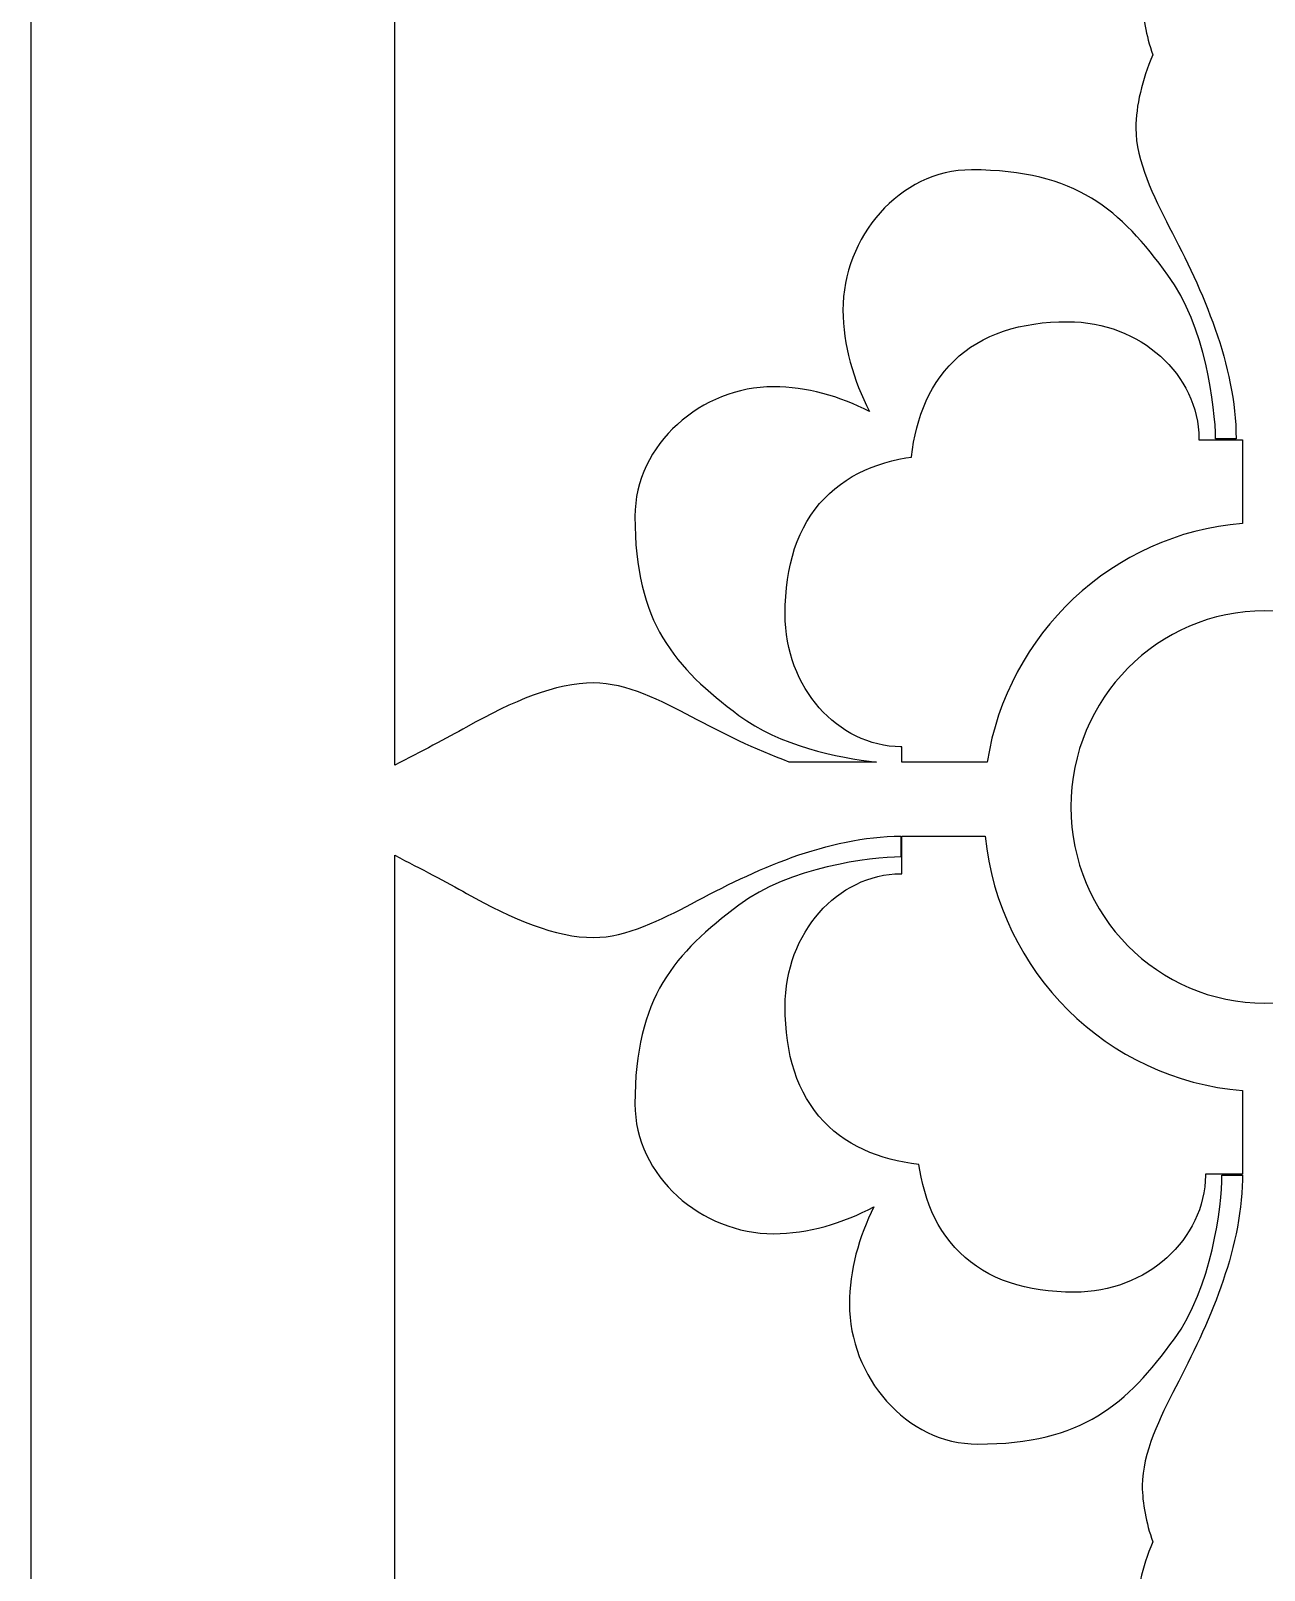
# Model space of a CAD drawing. Header units: centimetres. Extents: x -2.22 to 2.22, y -4.33 to 4.33.
# Drawn here: x -2.219 to -1.645, y -0.757 to -0.039 of the extents above; entities that cross this region are included whole.
import ezdxf

# ---------------------------------------------------------------- set-up
doc = ezdxf.new("R2010")
doc.units = ezdxf.units.CM
doc.header["$MEASUREMENT"] = 0
doc.layers.add('Layer 1', color=7, linetype='Continuous')

msp = doc.modelspace()

# ---------------------------------------------------------------- linework, layer by layer
at = {"layer": 'Layer 1', "color": 242}
for points, knots in [([(-2.21947, -4.33143), (-2.21947, -4.33143), (-2.21947, 4.33143), (-2.21947, 4.33143), (-2.21947, 4.33143), (-2.21947, 4.33143), (2.21948, 4.33143), (2.21948, 4.33143), (2.21948, 4.33143), (2.21948, 4.33143), (2.21948, -4.33143), (2.21948, -4.33143), (2.21948, -4.33143), (2.21948, -4.33143), (-2.21947, -4.33143), (-2.21947, -4.33143)], [0, 0, 0, 0, 0.2, 0.2, 0.2, 0.2, 0.4, 0.4, 0.4, 0.4, 0.6, 0.6, 0.6, 0.6, 1, 1, 1, 1]), ([(-1.6966, -0.05068), (-1.69969, -0.04155), (-1.70146, -0.0328), (-1.70146, -0.02444), (-1.70146, -0.02444), (-1.70146, -0.0093), (-1.69309, 0.00765), (-1.68589, 0.02158), (-1.68589, 0.02158), (-1.67064, 0.05064), (-1.6554, 0.08434), (-1.65479, 0.11815), (-1.65479, 0.11815), (-1.65479, 0.11815), (-1.65479, 0.12026), (-1.65479, 0.12026), (-1.65479, 0.12026), (-1.65479, 0.12026), (-1.66434, 0.12026), (-1.66434, 0.12026), (-1.66434, 0.12026), (-1.66434, 0.10573), (-1.66913, 0.06758), (-1.6865, 0.04398), (-1.6865, 0.04398), (-1.70865, 0.0137), (-1.729, -0.00506), (-1.7781, -0.00506), (-1.7781, -0.00506), (-1.81163, -0.00506), (-1.83797, 0.02641), (-1.83797, 0.06033), (-1.83797, 0.06033), (-1.83797, 0.07567), (-1.83355, 0.09151), (-1.82655, 0.10554), (-1.82655, 0.10554), (-1.84091, 0.09787), (-1.85734, 0.09297), (-1.87324, 0.09297), (-1.87324, 0.09297), (-1.90678, 0.09297), (-1.9379, 0.1196), (-1.9379, 0.1535), (-1.9379, 0.1535), (-1.9379, 0.20316), (-1.91935, 0.22373), (-1.88941, 0.24613), (-1.88941, 0.24613), (-1.86606, 0.26369), (-1.82834, 0.26854), (-1.81397, 0.26854), (-1.81397, 0.26854), (-1.81397, 0.26854), (-1.81397, 0.27822), (-1.81397, 0.27822), (-1.81397, 0.27822), (-1.8481, 0.27822), (-1.88222, 0.26248), (-1.91156, 0.24674), (-1.91156, 0.24674), (-1.92533, 0.23947), (-1.94209, 0.231), (-1.95706, 0.231), (-1.95706, 0.231), (-1.97503, 0.231), (-1.99478, 0.23947), (-2.01633, 0.25159), (-2.01633, 0.25159), (-2.02586, 0.25681), (-2.03749, 0.26305), (-2.04982, 0.26931), (-2.04982, 0.26931), (-2.04982, 0.26931), (-2.04982, -0.38172), (-2.04982, -0.38172), (-2.04982, -0.38172), (-2.03749, -0.37545), (-2.02586, -0.36921), (-2.01633, -0.36398), (-2.01633, -0.36398), (-1.99478, -0.35187), (-1.97503, -0.3434), (-1.95706, -0.3434), (-1.95706, -0.3434), (-1.94209, -0.3434), (-1.92533, -0.35187), (-1.91156, -0.35914), (-1.91156, -0.35914), (-1.89732, -0.36678), (-1.88195, -0.37442), (-1.86601, -0.38026), (-1.86601, -0.38026), (-1.86601, -0.38026), (-1.82538, -0.38026), (-1.82538, -0.38026), (-1.82538, -0.38026), (-1.84315, -0.37842), (-1.87083, -0.3725), (-1.88941, -0.35853), (-1.88941, -0.35853), (-1.91935, -0.33613), (-1.9379, -0.31555), (-1.9379, -0.2659), (-1.9379, -0.2659), (-1.9379, -0.232), (-1.90678, -0.20536), (-1.87324, -0.20536), (-1.87324, -0.20536), (-1.85807, -0.20536), (-1.8424, -0.20983), (-1.82853, -0.21691), (-1.82853, -0.21691), (-1.83611, -0.20239), (-1.84096, -0.18577), (-1.84096, -0.1697), (-1.84096, -0.1697), (-1.84096, -0.13578), (-1.81462, -0.10431), (-1.78109, -0.10431), (-1.78109, -0.10431), (-1.73199, -0.10431), (-1.71164, -0.12307), (-1.68949, -0.15335), (-1.68949, -0.15335), (-1.67213, -0.17695), (-1.66733, -0.2151), (-1.66733, -0.22963), (-1.66733, -0.22963), (-1.66733, -0.22963), (-1.65776, -0.22963), (-1.65776, -0.22963), (-1.65776, -0.22963), (-1.65776, -0.19512), (-1.67332, -0.16061), (-1.68889, -0.13095), (-1.68889, -0.13095), (-1.69608, -0.11703), (-1.70446, -0.10007), (-1.70446, -0.08493), (-1.70446, -0.08493), (-1.70446, -0.07415), (-1.7015, -0.06273), (-1.6966, -0.05068)], [0, 0, 0, 0, 0.027027, 0.027027, 0.027027, 0.027027, 0.054054, 0.054054, 0.054054, 0.054054, 0.081081, 0.081081, 0.081081, 0.081081, 0.108108, 0.108108, 0.108108, 0.108108, 0.135135, 0.135135, 0.135135, 0.135135, 0.162162, 0.162162, 0.162162, 0.162162, 0.189189, 0.189189, 0.189189, 0.189189, 0.216216, 0.216216, 0.216216, 0.216216, 0.243243, 0.243243, 0.243243, 0.243243, 0.27027, 0.27027, 0.27027, 0.27027, 0.297297, 0.297297, 0.297297, 0.297297, 0.324324, 0.324324, 0.324324, 0.324324, 0.351351, 0.351351, 0.351351, 0.351351, 0.378378, 0.378378, 0.378378, 0.378378, 0.405405, 0.405405, 0.405405, 0.405405, 0.432432, 0.432432, 0.432432, 0.432432, 0.459459, 0.459459, 0.459459, 0.459459, 0.486486, 0.486486, 0.486486, 0.486486, 0.513514, 0.513514, 0.513514, 0.513514, 0.540541, 0.540541, 0.540541, 0.540541, 0.567568, 0.567568, 0.567568, 0.567568, 0.594595, 0.594595, 0.594595, 0.594595, 0.621622, 0.621622, 0.621622, 0.621622, 0.648649, 0.648649, 0.648649, 0.648649, 0.675676, 0.675676, 0.675676, 0.675676, 0.702703, 0.702703, 0.702703, 0.702703, 0.72973, 0.72973, 0.72973, 0.72973, 0.756757, 0.756757, 0.756757, 0.756757, 0.783784, 0.783784, 0.783784, 0.783784, 0.810811, 0.810811, 0.810811, 0.810811, 0.837838, 0.837838, 0.837838, 0.837838, 0.864865, 0.864865, 0.864865, 0.864865, 0.891892, 0.891892, 0.891892, 0.891892, 0.918919, 0.918919, 0.918919, 0.918919, 0.945946, 0.945946, 0.945946, 0.945946, 1, 1, 1, 1]), ([(-1.81345, -0.38026), (-1.81345, -0.38026), (-1.77373, -0.38026), (-1.77373, -0.38026), (-1.77373, -0.38026), (-1.76433, -0.32044), (-1.71535, -0.27395), (-1.65479, -0.26909), (-1.65479, -0.26909), (-1.65479, -0.26909), (-1.65479, -0.23016), (-1.65479, -0.23016), (-1.65479, -0.23016), (-1.65479, -0.23016), (-1.67505, -0.23016), (-1.67505, -0.23016), (-1.67505, -0.23016), (-1.67505, -0.23016), (-1.67505, -0.22942), (-1.67505, -0.22942), (-1.67505, -0.22942), (-1.67505, -0.22942), (-1.67513, -0.22686), (-1.67513, -0.22686), (-1.67513, -0.22686), (-1.67513, -0.22686), (-1.67537, -0.22412), (-1.67537, -0.22412), (-1.67537, -0.22412), (-1.67537, -0.22412), (-1.67578, -0.22141), (-1.67578, -0.22141), (-1.67578, -0.22141), (-1.67578, -0.22141), (-1.67633, -0.21873), (-1.67633, -0.21873), (-1.67633, -0.21873), (-1.67633, -0.21873), (-1.67703, -0.2161), (-1.67703, -0.2161), (-1.67703, -0.2161), (-1.67703, -0.2161), (-1.67787, -0.21351), (-1.67787, -0.21351), (-1.67787, -0.21351), (-1.67787, -0.21351), (-1.67884, -0.21099), (-1.67884, -0.21099), (-1.67884, -0.21099), (-1.67884, -0.21099), (-1.67995, -0.20851), (-1.67995, -0.20851), (-1.67995, -0.20851), (-1.67995, -0.20851), (-1.68118, -0.20609), (-1.68118, -0.20609), (-1.68118, -0.20609), (-1.68118, -0.20609), (-1.68253, -0.20375), (-1.68253, -0.20375), (-1.68253, -0.20375), (-1.68253, -0.20375), (-1.684, -0.20147), (-1.684, -0.20147), (-1.684, -0.20147), (-1.684, -0.20147), (-1.68559, -0.19926), (-1.68559, -0.19926), (-1.68559, -0.19926), (-1.68559, -0.19926), (-1.68728, -0.19712), (-1.68728, -0.19712), (-1.68728, -0.19712), (-1.68728, -0.19712), (-1.68908, -0.19506), (-1.68908, -0.19506), (-1.68908, -0.19506), (-1.68908, -0.19506), (-1.69099, -0.19308), (-1.69099, -0.19308), (-1.69099, -0.19308), (-1.69099, -0.19308), (-1.69299, -0.19118), (-1.69299, -0.19118), (-1.69299, -0.19118), (-1.69299, -0.19118), (-1.69509, -0.18937), (-1.69509, -0.18937), (-1.69509, -0.18937), (-1.69509, -0.18937), (-1.69729, -0.18766), (-1.69729, -0.18766), (-1.69729, -0.18766), (-1.69729, -0.18766), (-1.69957, -0.18603), (-1.69957, -0.18603), (-1.69957, -0.18603), (-1.69957, -0.18603), (-1.70195, -0.1845), (-1.70195, -0.1845), (-1.70195, -0.1845), (-1.70195, -0.1845), (-1.70441, -0.18307), (-1.70441, -0.18307), (-1.70441, -0.18307), (-1.70441, -0.18307), (-1.70695, -0.18174), (-1.70695, -0.18174), (-1.70695, -0.18174), (-1.70695, -0.18174), (-1.70957, -0.18053), (-1.70957, -0.18053), (-1.70957, -0.18053), (-1.70957, -0.18053), (-1.71227, -0.17942), (-1.71227, -0.17942), (-1.71227, -0.17942), (-1.71227, -0.17942), (-1.71504, -0.17843), (-1.71504, -0.17843), (-1.71504, -0.17843), (-1.71504, -0.17843), (-1.71788, -0.17756), (-1.71788, -0.17756), (-1.71788, -0.17756), (-1.71788, -0.17756), (-1.72079, -0.17681), (-1.72079, -0.17681), (-1.72079, -0.17681), (-1.72079, -0.17681), (-1.72376, -0.17619), (-1.72376, -0.17619), (-1.72376, -0.17619), (-1.72376, -0.17619), (-1.72679, -0.1757), (-1.72679, -0.1757), (-1.72679, -0.1757), (-1.72679, -0.1757), (-1.72987, -0.17535), (-1.72987, -0.17535), (-1.72987, -0.17535), (-1.72987, -0.17535), (-1.733, -0.17514), (-1.733, -0.17514), (-1.733, -0.17514), (-1.733, -0.17514), (-1.73614, -0.17507), (-1.73614, -0.17507), (-1.73614, -0.17507), (-1.73614, -0.17507), (-1.74028, -0.17513), (-1.74028, -0.17513), (-1.74028, -0.17513), (-1.74028, -0.17513), (-1.74427, -0.17534), (-1.74427, -0.17534), (-1.74427, -0.17534), (-1.74427, -0.17534), (-1.74815, -0.17567), (-1.74815, -0.17567), (-1.74815, -0.17567), (-1.74815, -0.17567), (-1.75194, -0.17615), (-1.75194, -0.17615), (-1.75194, -0.17615), (-1.75194, -0.17615), (-1.75563, -0.17676), (-1.75563, -0.17676), (-1.75563, -0.17676), (-1.75563, -0.17676), (-1.75922, -0.17752), (-1.75922, -0.17752), (-1.75922, -0.17752), (-1.75922, -0.17752), (-1.76271, -0.17843), (-1.76271, -0.17843), (-1.76271, -0.17843), (-1.76271, -0.17843), (-1.76611, -0.17948), (-1.76611, -0.17948), (-1.76611, -0.17948), (-1.76611, -0.17948), (-1.7694, -0.18068), (-1.7694, -0.18068), (-1.7694, -0.18068), (-1.7694, -0.18068), (-1.77258, -0.18203), (-1.77258, -0.18203), (-1.77258, -0.18203), (-1.77258, -0.18203), (-1.77566, -0.18353), (-1.77566, -0.18353), (-1.77566, -0.18353), (-1.77566, -0.18353), (-1.77862, -0.18519), (-1.77862, -0.18519), (-1.77862, -0.18519), (-1.77862, -0.18519), (-1.78146, -0.18699), (-1.78146, -0.18699), (-1.78146, -0.18699), (-1.78146, -0.18699), (-1.78417, -0.18895), (-1.78417, -0.18895), (-1.78417, -0.18895), (-1.78417, -0.18895), (-1.78675, -0.19104), (-1.78675, -0.19104), (-1.78675, -0.19104), (-1.78675, -0.19104), (-1.78919, -0.19327), (-1.78919, -0.19327), (-1.78919, -0.19327), (-1.78919, -0.19327), (-1.79149, -0.19563), (-1.79149, -0.19563), (-1.79149, -0.19563), (-1.79149, -0.19563), (-1.79365, -0.19811), (-1.79365, -0.19811), (-1.79365, -0.19811), (-1.79365, -0.19811), (-1.79565, -0.2007), (-1.79565, -0.2007), (-1.79565, -0.2007), (-1.79565, -0.2007), (-1.79751, -0.2034), (-1.79751, -0.2034), (-1.79751, -0.2034), (-1.79751, -0.2034), (-1.79922, -0.20619), (-1.79922, -0.20619), (-1.79922, -0.20619), (-1.79922, -0.20619), (-1.80079, -0.20907), (-1.80079, -0.20907), (-1.80079, -0.20907), (-1.80079, -0.20907), (-1.80221, -0.21202), (-1.80221, -0.21202), (-1.80221, -0.21202), (-1.80221, -0.21202), (-1.8035, -0.21505), (-1.8035, -0.21505), (-1.8035, -0.21505), (-1.8035, -0.21505), (-1.80465, -0.21816), (-1.80465, -0.21816), (-1.80465, -0.21816), (-1.80465, -0.21816), (-1.80567, -0.22132), (-1.80567, -0.22132), (-1.80567, -0.22132), (-1.80567, -0.22132), (-1.80657, -0.22455), (-1.80657, -0.22455), (-1.80657, -0.22455), (-1.80657, -0.22455), (-1.80735, -0.22783), (-1.80735, -0.22783), (-1.80735, -0.22783), (-1.80735, -0.22783), (-1.80802, -0.23117), (-1.80802, -0.23117), (-1.80802, -0.23117), (-1.80802, -0.23117), (-1.80858, -0.23457), (-1.80858, -0.23457), (-1.80858, -0.23457), (-1.80858, -0.23457), (-1.80904, -0.23802), (-1.80904, -0.23802), (-1.80904, -0.23802), (-1.80904, -0.23802), (-1.80905, -0.23812), (-1.80905, -0.23812), (-1.80905, -0.23812), (-1.80905, -0.23812), (-1.81162, -0.23853), (-1.81162, -0.23853), (-1.81162, -0.23853), (-1.81162, -0.23853), (-1.81496, -0.23919), (-1.81496, -0.23919), (-1.81496, -0.23919), (-1.81496, -0.23919), (-1.81825, -0.23996), (-1.81825, -0.23996), (-1.81825, -0.23996), (-1.81825, -0.23996), (-1.82148, -0.24085), (-1.82148, -0.24085), (-1.82148, -0.24085), (-1.82148, -0.24085), (-1.82465, -0.24186), (-1.82465, -0.24186), (-1.82465, -0.24186), (-1.82465, -0.24186), (-1.82776, -0.24301), (-1.82776, -0.24301), (-1.82776, -0.24301), (-1.82776, -0.24301), (-1.8308, -0.24429), (-1.8308, -0.24429), (-1.8308, -0.24429), (-1.8308, -0.24429), (-1.83376, -0.24571), (-1.83376, -0.24571), (-1.83376, -0.24571), (-1.83376, -0.24571), (-1.83665, -0.24728), (-1.83665, -0.24728), (-1.83665, -0.24728), (-1.83665, -0.24728), (-1.83945, -0.249), (-1.83945, -0.249), (-1.83945, -0.249), (-1.83945, -0.249), (-1.84215, -0.25087), (-1.84215, -0.25087), (-1.84215, -0.25087), (-1.84215, -0.25087), (-1.84476, -0.25289), (-1.84476, -0.25289), (-1.84476, -0.25289), (-1.84476, -0.25289), (-1.84725, -0.25506), (-1.84725, -0.25506), (-1.84725, -0.25506), (-1.84725, -0.25506), (-1.84962, -0.25739), (-1.84962, -0.25739), (-1.84962, -0.25739), (-1.84962, -0.25739), (-1.85186, -0.25986), (-1.85186, -0.25986), (-1.85186, -0.25986), (-1.85186, -0.25986), (-1.85396, -0.26247), (-1.85396, -0.26247), (-1.85396, -0.26247), (-1.85396, -0.26247), (-1.85593, -0.26522), (-1.85593, -0.26522), (-1.85593, -0.26522), (-1.85593, -0.26522), (-1.85774, -0.26811), (-1.85774, -0.26811), (-1.85774, -0.26811), (-1.85774, -0.26811), (-1.85941, -0.27111), (-1.85941, -0.27111), (-1.85941, -0.27111), (-1.85941, -0.27111), (-1.86092, -0.27424), (-1.86092, -0.27424), (-1.86092, -0.27424), (-1.86092, -0.27424), (-1.86228, -0.27748), (-1.86228, -0.27748), (-1.86228, -0.27748), (-1.86228, -0.27748), (-1.86349, -0.28083), (-1.86349, -0.28083), (-1.86349, -0.28083), (-1.86349, -0.28083), (-1.86455, -0.28428), (-1.86455, -0.28428), (-1.86455, -0.28428), (-1.86455, -0.28428), (-1.86546, -0.28784), (-1.86546, -0.28784), (-1.86546, -0.28784), (-1.86546, -0.28784), (-1.86622, -0.29149), (-1.86622, -0.29149), (-1.86622, -0.29149), (-1.86622, -0.29149), (-1.86684, -0.29525), (-1.86684, -0.29525), (-1.86684, -0.29525), (-1.86684, -0.29525), (-1.86732, -0.29911), (-1.86732, -0.29911), (-1.86732, -0.29911), (-1.86732, -0.29911), (-1.86766, -0.30307), (-1.86766, -0.30307), (-1.86766, -0.30307), (-1.86766, -0.30307), (-1.86786, -0.30714), (-1.86786, -0.30714), (-1.86786, -0.30714), (-1.86786, -0.30714), (-1.86793, -0.31135), (-1.86793, -0.31135), (-1.86793, -0.31135), (-1.86793, -0.31135), (-1.86786, -0.31453), (-1.86786, -0.31453), (-1.86786, -0.31453), (-1.86786, -0.31453), (-1.86765, -0.3177), (-1.86765, -0.3177), (-1.86765, -0.3177), (-1.86765, -0.3177), (-1.8673, -0.32081), (-1.8673, -0.32081), (-1.8673, -0.32081), (-1.8673, -0.32081), (-1.86682, -0.32387), (-1.86682, -0.32387), (-1.86682, -0.32387), (-1.86682, -0.32387), (-1.86621, -0.32688), (-1.86621, -0.32688), (-1.86621, -0.32688), (-1.86621, -0.32688), (-1.86547, -0.32982), (-1.86547, -0.32982), (-1.86547, -0.32982), (-1.86547, -0.32982), (-1.8646, -0.3327), (-1.8646, -0.3327), (-1.8646, -0.3327), (-1.8646, -0.3327), (-1.86363, -0.3355), (-1.86363, -0.3355), (-1.86363, -0.3355), (-1.86363, -0.3355), (-1.86253, -0.33822), (-1.86253, -0.33822), (-1.86253, -0.33822), (-1.86253, -0.33822), (-1.86133, -0.34087), (-1.86133, -0.34087), (-1.86133, -0.34087), (-1.86133, -0.34087), (-1.86002, -0.34345), (-1.86002, -0.34345), (-1.86002, -0.34345), (-1.86002, -0.34345), (-1.8586, -0.34593), (-1.8586, -0.34593), (-1.8586, -0.34593), (-1.8586, -0.34593), (-1.85709, -0.34834), (-1.85709, -0.34834), (-1.85709, -0.34834), (-1.85709, -0.34834), (-1.85548, -0.35065), (-1.85548, -0.35065), (-1.85548, -0.35065), (-1.85548, -0.35065), (-1.85378, -0.35287), (-1.85378, -0.35287), (-1.85378, -0.35287), (-1.85378, -0.35287), (-1.85199, -0.35499), (-1.85199, -0.35499), (-1.85199, -0.35499), (-1.85199, -0.35499), (-1.85012, -0.35702), (-1.85012, -0.35702), (-1.85012, -0.35702), (-1.85012, -0.35702), (-1.84816, -0.35894), (-1.84816, -0.35894), (-1.84816, -0.35894), (-1.84816, -0.35894), (-1.84612, -0.36077), (-1.84612, -0.36077), (-1.84612, -0.36077), (-1.84612, -0.36077), (-1.84401, -0.36248), (-1.84401, -0.36248), (-1.84401, -0.36248), (-1.84401, -0.36248), (-1.84182, -0.36408), (-1.84182, -0.36408), (-1.84182, -0.36408), (-1.84182, -0.36408), (-1.83957, -0.36557), (-1.83957, -0.36557), (-1.83957, -0.36557), (-1.83957, -0.36557), (-1.83724, -0.36694), (-1.83724, -0.36694), (-1.83724, -0.36694), (-1.83724, -0.36694), (-1.83486, -0.36819), (-1.83486, -0.36819), (-1.83486, -0.36819), (-1.83486, -0.36819), (-1.83241, -0.3693), (-1.83241, -0.3693), (-1.83241, -0.3693), (-1.83241, -0.3693), (-1.82991, -0.37029), (-1.82991, -0.37029), (-1.82991, -0.37029), (-1.82991, -0.37029), (-1.82736, -0.37114), (-1.82736, -0.37114), (-1.82736, -0.37114), (-1.82736, -0.37114), (-1.82475, -0.37185), (-1.82475, -0.37185), (-1.82475, -0.37185), (-1.82475, -0.37185), (-1.8221, -0.37241), (-1.8221, -0.37241), (-1.8221, -0.37241), (-1.8221, -0.37241), (-1.81942, -0.37281), (-1.81942, -0.37281), (-1.81942, -0.37281), (-1.81942, -0.37281), (-1.8167, -0.37306), (-1.8167, -0.37306), (-1.8167, -0.37306), (-1.8167, -0.37306), (-1.81418, -0.37314), (-1.81418, -0.37314), (-1.81418, -0.37314), (-1.81418, -0.37314), (-1.81345, -0.37314), (-1.81345, -0.37314), (-1.81345, -0.37314), (-1.81345, -0.37314), (-1.81345, -0.38026), (-1.81345, -0.38026)], [0, 0, 0, 0, 0.007463, 0.007463, 0.007463, 0.007463, 0.014925, 0.014925, 0.014925, 0.014925, 0.022388, 0.022388, 0.022388, 0.022388, 0.029851, 0.029851, 0.029851, 0.029851, 0.037313, 0.037313, 0.037313, 0.037313, 0.044776, 0.044776, 0.044776, 0.044776, 0.052239, 0.052239, 0.052239, 0.052239, 0.059701, 0.059701, 0.059701, 0.059701, 0.067164, 0.067164, 0.067164, 0.067164, 0.074627, 0.074627, 0.074627, 0.074627, 0.08209, 0.08209, 0.08209, 0.08209, 0.089552, 0.089552, 0.089552, 0.089552, 0.097015, 0.097015, 0.097015, 0.097015, 0.104478, 0.104478, 0.104478, 0.104478, 0.11194, 0.11194, 0.11194, 0.11194, 0.119403, 0.119403, 0.119403, 0.119403, 0.126866, 0.126866, 0.126866, 0.126866, 0.134328, 0.134328, 0.134328, 0.134328, 0.141791, 0.141791, 0.141791, 0.141791, 0.149254, 0.149254, 0.149254, 0.149254, 0.156716, 0.156716, 0.156716, 0.156716, 0.164179, 0.164179, 0.164179, 0.164179, 0.171642, 0.171642, 0.171642, 0.171642, 0.179104, 0.179104, 0.179104, 0.179104, 0.186567, 0.186567, 0.186567, 0.186567, 0.19403, 0.19403, 0.19403, 0.19403, 0.201493, 0.201493, 0.201493, 0.201493, 0.208955, 0.208955, 0.208955, 0.208955, 0.216418, 0.216418, 0.216418, 0.216418, 0.223881, 0.223881, 0.223881, 0.223881, 0.231343, 0.231343, 0.231343, 0.231343, 0.238806, 0.238806, 0.238806, 0.238806, 0.246269, 0.246269, 0.246269, 0.246269, 0.253731, 0.253731, 0.253731, 0.253731, 0.261194, 0.261194, 0.261194, 0.261194, 0.268657, 0.268657, 0.268657, 0.268657, 0.276119, 0.276119, 0.276119, 0.276119, 0.283582, 0.283582, 0.283582, 0.283582, 0.291045, 0.291045, 0.291045, 0.291045, 0.298507, 0.298507, 0.298507, 0.298507, 0.30597, 0.30597, 0.30597, 0.30597, 0.313433, 0.313433, 0.313433, 0.313433, 0.320896, 0.320896, 0.320896, 0.320896, 0.328358, 0.328358, 0.328358, 0.328358, 0.335821, 0.335821, 0.335821, 0.335821, 0.343284, 0.343284, 0.343284, 0.343284, 0.350746, 0.350746, 0.350746, 0.350746, 0.358209, 0.358209, 0.358209, 0.358209, 0.365672, 0.365672, 0.365672, 0.365672, 0.373134, 0.373134, 0.373134, 0.373134, 0.380597, 0.380597, 0.380597, 0.380597, 0.38806, 0.38806, 0.38806, 0.38806, 0.395522, 0.395522, 0.395522, 0.395522, 0.402985, 0.402985, 0.402985, 0.402985, 0.410448, 0.410448, 0.410448, 0.410448, 0.41791, 0.41791, 0.41791, 0.41791, 0.425373, 0.425373, 0.425373, 0.425373, 0.432836, 0.432836, 0.432836, 0.432836, 0.440299, 0.440299, 0.440299, 0.440299, 0.447761, 0.447761, 0.447761, 0.447761, 0.455224, 0.455224, 0.455224, 0.455224, 0.462687, 0.462687, 0.462687, 0.462687, 0.470149, 0.470149, 0.470149, 0.470149, 0.477612, 0.477612, 0.477612, 0.477612, 0.485075, 0.485075, 0.485075, 0.485075, 0.492537, 0.492537, 0.492537, 0.492537, 0.5, 0.5, 0.5, 0.5, 0.507463, 0.507463, 0.507463, 0.507463, 0.514925, 0.514925, 0.514925, 0.514925, 0.522388, 0.522388, 0.522388, 0.522388, 0.529851, 0.529851, 0.529851, 0.529851, 0.537313, 0.537313, 0.537313, 0.537313, 0.544776, 0.544776, 0.544776, 0.544776, 0.552239, 0.552239, 0.552239, 0.552239, 0.559701, 0.559701, 0.559701, 0.559701, 0.567164, 0.567164, 0.567164, 0.567164, 0.574627, 0.574627, 0.574627, 0.574627, 0.58209, 0.58209, 0.58209, 0.58209, 0.589552, 0.589552, 0.589552, 0.589552, 0.597015, 0.597015, 0.597015, 0.597015, 0.604478, 0.604478, 0.604478, 0.604478, 0.61194, 0.61194, 0.61194, 0.61194, 0.619403, 0.619403, 0.619403, 0.619403, 0.626866, 0.626866, 0.626866, 0.626866, 0.634328, 0.634328, 0.634328, 0.634328, 0.641791, 0.641791, 0.641791, 0.641791, 0.649254, 0.649254, 0.649254, 0.649254, 0.656716, 0.656716, 0.656716, 0.656716, 0.664179, 0.664179, 0.664179, 0.664179, 0.671642, 0.671642, 0.671642, 0.671642, 0.679104, 0.679104, 0.679104, 0.679104, 0.686567, 0.686567, 0.686567, 0.686567, 0.69403, 0.69403, 0.69403, 0.69403, 0.701493, 0.701493, 0.701493, 0.701493, 0.708955, 0.708955, 0.708955, 0.708955, 0.716418, 0.716418, 0.716418, 0.716418, 0.723881, 0.723881, 0.723881, 0.723881, 0.731343, 0.731343, 0.731343, 0.731343, 0.738806, 0.738806, 0.738806, 0.738806, 0.746269, 0.746269, 0.746269, 0.746269, 0.753731, 0.753731, 0.753731, 0.753731, 0.761194, 0.761194, 0.761194, 0.761194, 0.768657, 0.768657, 0.768657, 0.768657, 0.776119, 0.776119, 0.776119, 0.776119, 0.783582, 0.783582, 0.783582, 0.783582, 0.791045, 0.791045, 0.791045, 0.791045, 0.798507, 0.798507, 0.798507, 0.798507, 0.80597, 0.80597, 0.80597, 0.80597, 0.813433, 0.813433, 0.813433, 0.813433, 0.820896, 0.820896, 0.820896, 0.820896, 0.828358, 0.828358, 0.828358, 0.828358, 0.835821, 0.835821, 0.835821, 0.835821, 0.843284, 0.843284, 0.843284, 0.843284, 0.850746, 0.850746, 0.850746, 0.850746, 0.858209, 0.858209, 0.858209, 0.858209, 0.865672, 0.865672, 0.865672, 0.865672, 0.873134, 0.873134, 0.873134, 0.873134, 0.880597, 0.880597, 0.880597, 0.880597, 0.88806, 0.88806, 0.88806, 0.88806, 0.895522, 0.895522, 0.895522, 0.895522, 0.902985, 0.902985, 0.902985, 0.902985, 0.910448, 0.910448, 0.910448, 0.910448, 0.91791, 0.91791, 0.91791, 0.91791, 0.925373, 0.925373, 0.925373, 0.925373, 0.932836, 0.932836, 0.932836, 0.932836, 0.940299, 0.940299, 0.940299, 0.940299, 0.947761, 0.947761, 0.947761, 0.947761, 0.955224, 0.955224, 0.955224, 0.955224, 0.962687, 0.962687, 0.962687, 0.962687, 0.970149, 0.970149, 0.970149, 0.970149, 0.977612, 0.977612, 0.977612, 0.977612, 0.985075, 0.985075, 0.985075, 0.985075, 1, 1, 1, 1]), ([(-1.73471, -0.40121), (-1.73471, -0.35073), (-1.69422, -0.30978), (-1.64429, -0.30978), (-1.64429, -0.30978), (-1.59436, -0.30978), (-1.55387, -0.35073), (-1.55387, -0.40121), (-1.55387, -0.40121), (-1.55387, -0.4517), (-1.59436, -0.49265), (-1.64429, -0.49265), (-1.64429, -0.49265), (-1.69422, -0.49265), (-1.73471, -0.4517), (-1.73471, -0.40121)], [0, 0, 0, 0, 0.2, 0.2, 0.2, 0.2, 0.4, 0.4, 0.4, 0.4, 0.6, 0.6, 0.6, 0.6, 1, 1, 1, 1]), ([(-1.6966, -0.74374), (-1.69969, -0.73461), (-1.70146, -0.72586), (-1.70146, -0.71749), (-1.70146, -0.71749), (-1.70146, -0.70236), (-1.69309, -0.6854), (-1.68589, -0.67148), (-1.68589, -0.67148), (-1.67064, -0.64242), (-1.6554, -0.60872), (-1.65479, -0.57491), (-1.65479, -0.57491), (-1.65479, -0.57491), (-1.65479, -0.5728), (-1.65479, -0.5728), (-1.65479, -0.5728), (-1.65479, -0.5728), (-1.66434, -0.5728), (-1.66434, -0.5728), (-1.66434, -0.5728), (-1.66434, -0.58733), (-1.66913, -0.62548), (-1.6865, -0.64908), (-1.6865, -0.64908), (-1.70865, -0.67936), (-1.729, -0.69812), (-1.7781, -0.69812), (-1.7781, -0.69812), (-1.81163, -0.69812), (-1.83797, -0.66665), (-1.83797, -0.63273), (-1.83797, -0.63273), (-1.83797, -0.61739), (-1.83355, -0.60155), (-1.82655, -0.58752), (-1.82655, -0.58752), (-1.84091, -0.59519), (-1.85734, -0.60009), (-1.87324, -0.60009), (-1.87324, -0.60009), (-1.90678, -0.60009), (-1.9379, -0.57346), (-1.9379, -0.53955), (-1.9379, -0.53955), (-1.9379, -0.4899), (-1.91935, -0.46933), (-1.88941, -0.44693), (-1.88941, -0.44693), (-1.86606, -0.42937), (-1.82834, -0.42452), (-1.81397, -0.42452), (-1.81397, -0.42452), (-1.81397, -0.42452), (-1.81397, -0.41484), (-1.81397, -0.41484), (-1.81397, -0.41484), (-1.8481, -0.41484), (-1.88222, -0.43058), (-1.91156, -0.44632), (-1.91156, -0.44632), (-1.92533, -0.45359), (-1.94209, -0.46206), (-1.95706, -0.46206), (-1.95706, -0.46206), (-1.97503, -0.46206), (-1.99478, -0.45359), (-2.01633, -0.44147), (-2.01633, -0.44147), (-2.02586, -0.43624), (-2.03749, -0.43001), (-2.04982, -0.42375), (-2.04982, -0.42375), (-2.04982, -0.42375), (-2.04982, -1.07477), (-2.04982, -1.07477), (-2.04982, -1.07477), (-2.03749, -1.06851), (-2.02586, -1.06227), (-2.01633, -1.05704), (-2.01633, -1.05704), (-1.99478, -1.04493), (-1.97503, -1.03646), (-1.95706, -1.03646), (-1.95706, -1.03646), (-1.94209, -1.03646), (-1.92533, -1.04493), (-1.91156, -1.0522), (-1.91156, -1.0522), (-1.89732, -1.05984), (-1.88195, -1.06748), (-1.86601, -1.07332), (-1.86601, -1.07332), (-1.86601, -1.07332), (-1.82538, -1.07332), (-1.82538, -1.07332), (-1.82538, -1.07332), (-1.84315, -1.07148), (-1.87083, -1.06556), (-1.88941, -1.05159), (-1.88941, -1.05159), (-1.91935, -1.02919), (-1.9379, -1.00861), (-1.9379, -0.95896), (-1.9379, -0.95896), (-1.9379, -0.92506), (-1.90678, -0.89842), (-1.87324, -0.89842), (-1.87324, -0.89842), (-1.85807, -0.89842), (-1.8424, -0.90289), (-1.82853, -0.90996), (-1.82853, -0.90996), (-1.83611, -0.89545), (-1.84096, -0.87883), (-1.84096, -0.86276), (-1.84096, -0.86276), (-1.84096, -0.82884), (-1.81462, -0.79737), (-1.78109, -0.79737), (-1.78109, -0.79737), (-1.73199, -0.79737), (-1.71164, -0.81613), (-1.68949, -0.84641), (-1.68949, -0.84641), (-1.67213, -0.87001), (-1.66733, -0.90816), (-1.66733, -0.92269), (-1.66733, -0.92269), (-1.66733, -0.92269), (-1.65776, -0.92269), (-1.65776, -0.92269), (-1.65776, -0.92269), (-1.65776, -0.88817), (-1.67332, -0.85367), (-1.68889, -0.82401), (-1.68889, -0.82401), (-1.69608, -0.81008), (-1.70446, -0.79313), (-1.70446, -0.77799), (-1.70446, -0.77799), (-1.70446, -0.76721), (-1.7015, -0.75579), (-1.6966, -0.74374)], [0, 0, 0, 0, 0.027027, 0.027027, 0.027027, 0.027027, 0.054054, 0.054054, 0.054054, 0.054054, 0.081081, 0.081081, 0.081081, 0.081081, 0.108108, 0.108108, 0.108108, 0.108108, 0.135135, 0.135135, 0.135135, 0.135135, 0.162162, 0.162162, 0.162162, 0.162162, 0.189189, 0.189189, 0.189189, 0.189189, 0.216216, 0.216216, 0.216216, 0.216216, 0.243243, 0.243243, 0.243243, 0.243243, 0.27027, 0.27027, 0.27027, 0.27027, 0.297297, 0.297297, 0.297297, 0.297297, 0.324324, 0.324324, 0.324324, 0.324324, 0.351351, 0.351351, 0.351351, 0.351351, 0.378378, 0.378378, 0.378378, 0.378378, 0.405405, 0.405405, 0.405405, 0.405405, 0.432432, 0.432432, 0.432432, 0.432432, 0.459459, 0.459459, 0.459459, 0.459459, 0.486486, 0.486486, 0.486486, 0.486486, 0.513514, 0.513514, 0.513514, 0.513514, 0.540541, 0.540541, 0.540541, 0.540541, 0.567568, 0.567568, 0.567568, 0.567568, 0.594595, 0.594595, 0.594595, 0.594595, 0.621622, 0.621622, 0.621622, 0.621622, 0.648649, 0.648649, 0.648649, 0.648649, 0.675676, 0.675676, 0.675676, 0.675676, 0.702703, 0.702703, 0.702703, 0.702703, 0.72973, 0.72973, 0.72973, 0.72973, 0.756757, 0.756757, 0.756757, 0.756757, 0.783784, 0.783784, 0.783784, 0.783784, 0.810811, 0.810811, 0.810811, 0.810811, 0.837838, 0.837838, 0.837838, 0.837838, 0.864865, 0.864865, 0.864865, 0.864865, 0.891892, 0.891892, 0.891892, 0.891892, 0.918919, 0.918919, 0.918919, 0.918919, 0.945946, 0.945946, 0.945946, 0.945946, 1, 1, 1, 1]), ([(-1.77468, -0.41483), (-1.77468, -0.41483), (-1.81345, -0.41483), (-1.81345, -0.41483), (-1.81345, -0.41483), (-1.81345, -0.41483), (-1.81345, -0.43233), (-1.81345, -0.43233), (-1.81345, -0.43233), (-1.81345, -0.43233), (-1.81418, -0.43233), (-1.81418, -0.43233), (-1.81418, -0.43233), (-1.81418, -0.43233), (-1.81671, -0.4324), (-1.81671, -0.4324), (-1.81671, -0.4324), (-1.81671, -0.4324), (-1.81942, -0.43265), (-1.81942, -0.43265), (-1.81942, -0.43265), (-1.81942, -0.43265), (-1.8221, -0.43306), (-1.8221, -0.43306), (-1.8221, -0.43306), (-1.8221, -0.43306), (-1.82475, -0.43362), (-1.82475, -0.43362), (-1.82475, -0.43362), (-1.82475, -0.43362), (-1.82736, -0.43432), (-1.82736, -0.43432), (-1.82736, -0.43432), (-1.82736, -0.43432), (-1.82991, -0.43517), (-1.82991, -0.43517), (-1.82991, -0.43517), (-1.82991, -0.43517), (-1.83241, -0.43616), (-1.83241, -0.43616), (-1.83241, -0.43616), (-1.83241, -0.43616), (-1.83486, -0.43728), (-1.83486, -0.43728), (-1.83486, -0.43728), (-1.83486, -0.43728), (-1.83725, -0.43852), (-1.83725, -0.43852), (-1.83725, -0.43852), (-1.83725, -0.43852), (-1.83957, -0.43989), (-1.83957, -0.43989), (-1.83957, -0.43989), (-1.83957, -0.43989), (-1.84182, -0.44138), (-1.84182, -0.44138), (-1.84182, -0.44138), (-1.84182, -0.44138), (-1.84401, -0.44298), (-1.84401, -0.44298), (-1.84401, -0.44298), (-1.84401, -0.44298), (-1.84612, -0.44469), (-1.84612, -0.44469), (-1.84612, -0.44469), (-1.84612, -0.44469), (-1.84816, -0.44651), (-1.84816, -0.44651), (-1.84816, -0.44651), (-1.84816, -0.44651), (-1.85012, -0.44844), (-1.85012, -0.44844), (-1.85012, -0.44844), (-1.85012, -0.44844), (-1.85199, -0.45047), (-1.85199, -0.45047), (-1.85199, -0.45047), (-1.85199, -0.45047), (-1.85378, -0.45259), (-1.85378, -0.45259), (-1.85378, -0.45259), (-1.85378, -0.45259), (-1.85548, -0.45481), (-1.85548, -0.45481), (-1.85548, -0.45481), (-1.85548, -0.45481), (-1.85709, -0.45712), (-1.85709, -0.45712), (-1.85709, -0.45712), (-1.85709, -0.45712), (-1.8586, -0.45952), (-1.8586, -0.45952), (-1.8586, -0.45952), (-1.8586, -0.45952), (-1.86002, -0.46201), (-1.86002, -0.46201), (-1.86002, -0.46201), (-1.86002, -0.46201), (-1.86133, -0.46458), (-1.86133, -0.46458), (-1.86133, -0.46458), (-1.86133, -0.46458), (-1.86253, -0.46723), (-1.86253, -0.46723), (-1.86253, -0.46723), (-1.86253, -0.46723), (-1.86363, -0.46996), (-1.86363, -0.46996), (-1.86363, -0.46996), (-1.86363, -0.46996), (-1.86461, -0.47276), (-1.86461, -0.47276), (-1.86461, -0.47276), (-1.86461, -0.47276), (-1.86547, -0.47564), (-1.86547, -0.47564), (-1.86547, -0.47564), (-1.86547, -0.47564), (-1.8662, -0.47858), (-1.8662, -0.47858), (-1.8662, -0.47858), (-1.8662, -0.47858), (-1.86682, -0.48158), (-1.86682, -0.48158), (-1.86682, -0.48158), (-1.86682, -0.48158), (-1.8673, -0.48464), (-1.8673, -0.48464), (-1.8673, -0.48464), (-1.8673, -0.48464), (-1.86765, -0.48776), (-1.86765, -0.48776), (-1.86765, -0.48776), (-1.86765, -0.48776), (-1.86786, -0.49093), (-1.86786, -0.49093), (-1.86786, -0.49093), (-1.86786, -0.49093), (-1.86793, -0.4941), (-1.86793, -0.4941), (-1.86793, -0.4941), (-1.86793, -0.4941), (-1.86786, -0.49828), (-1.86786, -0.49828), (-1.86786, -0.49828), (-1.86786, -0.49828), (-1.86766, -0.50231), (-1.86766, -0.50231), (-1.86766, -0.50231), (-1.86766, -0.50231), (-1.86733, -0.50625), (-1.86733, -0.50625), (-1.86733, -0.50625), (-1.86733, -0.50625), (-1.86686, -0.51007), (-1.86686, -0.51007), (-1.86686, -0.51007), (-1.86686, -0.51007), (-1.86625, -0.51381), (-1.86625, -0.51381), (-1.86625, -0.51381), (-1.86625, -0.51381), (-1.8655, -0.51744), (-1.8655, -0.51744), (-1.8655, -0.51744), (-1.8655, -0.51744), (-1.86461, -0.52097), (-1.86461, -0.52097), (-1.86461, -0.52097), (-1.86461, -0.52097), (-1.86357, -0.5244), (-1.86357, -0.5244), (-1.86357, -0.5244), (-1.86357, -0.5244), (-1.86238, -0.52773), (-1.86238, -0.52773), (-1.86238, -0.52773), (-1.86238, -0.52773), (-1.86104, -0.53095), (-1.86104, -0.53095), (-1.86104, -0.53095), (-1.86104, -0.53095), (-1.85956, -0.53406), (-1.85956, -0.53406), (-1.85956, -0.53406), (-1.85956, -0.53406), (-1.85792, -0.53705), (-1.85792, -0.53705), (-1.85792, -0.53705), (-1.85792, -0.53705), (-1.85614, -0.53992), (-1.85614, -0.53992), (-1.85614, -0.53992), (-1.85614, -0.53992), (-1.85421, -0.54267), (-1.85421, -0.54267), (-1.85421, -0.54267), (-1.85421, -0.54267), (-1.85213, -0.54528), (-1.85213, -0.54528), (-1.85213, -0.54528), (-1.85213, -0.54528), (-1.84993, -0.54774), (-1.84993, -0.54774), (-1.84993, -0.54774), (-1.84993, -0.54774), (-1.8476, -0.55007), (-1.8476, -0.55007), (-1.8476, -0.55007), (-1.8476, -0.55007), (-1.84514, -0.55225), (-1.84514, -0.55225), (-1.84514, -0.55225), (-1.84514, -0.55225), (-1.84258, -0.55428), (-1.84258, -0.55428), (-1.84258, -0.55428), (-1.84258, -0.55428), (-1.83992, -0.55616), (-1.83992, -0.55616), (-1.83992, -0.55616), (-1.83992, -0.55616), (-1.83716, -0.55788), (-1.83716, -0.55788), (-1.83716, -0.55788), (-1.83716, -0.55788), (-1.83431, -0.55947), (-1.83431, -0.55947), (-1.83431, -0.55947), (-1.83431, -0.55947), (-1.83138, -0.56091), (-1.83138, -0.56091), (-1.83138, -0.56091), (-1.83138, -0.56091), (-1.82839, -0.56221), (-1.82839, -0.56221), (-1.82839, -0.56221), (-1.82839, -0.56221), (-1.82532, -0.56337), (-1.82532, -0.56337), (-1.82532, -0.56337), (-1.82532, -0.56337), (-1.82219, -0.56441), (-1.82219, -0.56441), (-1.82219, -0.56441), (-1.82219, -0.56441), (-1.819, -0.56532), (-1.819, -0.56532), (-1.819, -0.56532), (-1.819, -0.56532), (-1.81575, -0.56611), (-1.81575, -0.56611), (-1.81575, -0.56611), (-1.81575, -0.56611), (-1.81245, -0.56678), (-1.81245, -0.56678), (-1.81245, -0.56678), (-1.81245, -0.56678), (-1.80909, -0.56735), (-1.80909, -0.56735), (-1.80909, -0.56735), (-1.80909, -0.56735), (-1.80567, -0.56781), (-1.80567, -0.56781), (-1.80567, -0.56781), (-1.80567, -0.56781), (-1.80557, -0.56782), (-1.80557, -0.56782), (-1.80557, -0.56782), (-1.80557, -0.56782), (-1.80517, -0.57042), (-1.80517, -0.57042), (-1.80517, -0.57042), (-1.80517, -0.57042), (-1.80452, -0.5738), (-1.80452, -0.5738), (-1.80452, -0.5738), (-1.80452, -0.5738), (-1.80376, -0.57713), (-1.80376, -0.57713), (-1.80376, -0.57713), (-1.80376, -0.57713), (-1.80288, -0.5804), (-1.80288, -0.5804), (-1.80288, -0.5804), (-1.80288, -0.5804), (-1.80188, -0.5836), (-1.80188, -0.5836), (-1.80188, -0.5836), (-1.80188, -0.5836), (-1.80074, -0.58674), (-1.80074, -0.58674), (-1.80074, -0.58674), (-1.80074, -0.58674), (-1.79948, -0.58982), (-1.79948, -0.58982), (-1.79948, -0.58982), (-1.79948, -0.58982), (-1.79807, -0.59281), (-1.79807, -0.59281), (-1.79807, -0.59281), (-1.79807, -0.59281), (-1.79652, -0.59573), (-1.79652, -0.59573), (-1.79652, -0.59573), (-1.79652, -0.59573), (-1.79482, -0.59856), (-1.79482, -0.59856), (-1.79482, -0.59856), (-1.79482, -0.59856), (-1.79297, -0.6013), (-1.79297, -0.6013), (-1.79297, -0.6013), (-1.79297, -0.6013), (-1.79097, -0.60393), (-1.79097, -0.60393), (-1.79097, -0.60393), (-1.79097, -0.60393), (-1.78882, -0.60645), (-1.78882, -0.60645), (-1.78882, -0.60645), (-1.78882, -0.60645), (-1.78652, -0.60885), (-1.78652, -0.60885), (-1.78652, -0.60885), (-1.78652, -0.60885), (-1.78408, -0.61111), (-1.78408, -0.61111), (-1.78408, -0.61111), (-1.78408, -0.61111), (-1.78149, -0.61324), (-1.78149, -0.61324), (-1.78149, -0.61324), (-1.78149, -0.61324), (-1.77877, -0.61523), (-1.77877, -0.61523), (-1.77877, -0.61523), (-1.77877, -0.61523), (-1.77592, -0.61706), (-1.77592, -0.61706), (-1.77592, -0.61706), (-1.77592, -0.61706), (-1.77295, -0.61875), (-1.77295, -0.61875), (-1.77295, -0.61875), (-1.77295, -0.61875), (-1.76986, -0.62028), (-1.76986, -0.62028), (-1.76986, -0.62028), (-1.76986, -0.62028), (-1.76665, -0.62166), (-1.76665, -0.62166), (-1.76665, -0.62166), (-1.76665, -0.62166), (-1.76334, -0.62288), (-1.76334, -0.62288), (-1.76334, -0.62288), (-1.76334, -0.62288), (-1.75993, -0.62395), (-1.75993, -0.62395), (-1.75993, -0.62395), (-1.75993, -0.62395), (-1.75641, -0.62487), (-1.75641, -0.62487), (-1.75641, -0.62487), (-1.75641, -0.62487), (-1.75279, -0.62564), (-1.75279, -0.62564), (-1.75279, -0.62564), (-1.75279, -0.62564), (-1.74908, -0.62626), (-1.74908, -0.62626), (-1.74908, -0.62626), (-1.74908, -0.62626), (-1.74526, -0.62675), (-1.74526, -0.62675), (-1.74526, -0.62675), (-1.74526, -0.62675), (-1.74134, -0.62709), (-1.74134, -0.62709), (-1.74134, -0.62709), (-1.74134, -0.62709), (-1.73732, -0.62729), (-1.73732, -0.62729), (-1.73732, -0.62729), (-1.73732, -0.62729), (-1.73315, -0.62736), (-1.73315, -0.62736), (-1.73315, -0.62736), (-1.73315, -0.62736), (-1.73001, -0.62729), (-1.73001, -0.62729), (-1.73001, -0.62729), (-1.73001, -0.62729), (-1.72688, -0.62708), (-1.72688, -0.62708), (-1.72688, -0.62708), (-1.72688, -0.62708), (-1.7238, -0.62673), (-1.7238, -0.62673), (-1.7238, -0.62673), (-1.7238, -0.62673), (-1.72077, -0.62624), (-1.72077, -0.62624), (-1.72077, -0.62624), (-1.72077, -0.62624), (-1.7178, -0.62562), (-1.7178, -0.62562), (-1.7178, -0.62562), (-1.7178, -0.62562), (-1.71489, -0.62487), (-1.71489, -0.62487), (-1.71489, -0.62487), (-1.71489, -0.62487), (-1.71205, -0.624), (-1.71205, -0.624), (-1.71205, -0.624), (-1.71205, -0.624), (-1.70928, -0.62301), (-1.70928, -0.62301), (-1.70928, -0.62301), (-1.70928, -0.62301), (-1.70658, -0.62191), (-1.70658, -0.62191), (-1.70658, -0.62191), (-1.70658, -0.62191), (-1.70396, -0.62069), (-1.70396, -0.62069), (-1.70396, -0.62069), (-1.70396, -0.62069), (-1.70142, -0.61936), (-1.70142, -0.61936), (-1.70142, -0.61936), (-1.70142, -0.61936), (-1.69896, -0.61793), (-1.69896, -0.61793), (-1.69896, -0.61793), (-1.69896, -0.61793), (-1.69658, -0.6164), (-1.69658, -0.6164), (-1.69658, -0.6164), (-1.69658, -0.6164), (-1.69429, -0.61478), (-1.69429, -0.61478), (-1.69429, -0.61478), (-1.69429, -0.61478), (-1.6921, -0.61306), (-1.6921, -0.61306), (-1.6921, -0.61306), (-1.6921, -0.61306), (-1.69, -0.61125), (-1.69, -0.61125), (-1.69, -0.61125), (-1.69, -0.61125), (-1.68799, -0.60935), (-1.68799, -0.60935), (-1.68799, -0.60935), (-1.68799, -0.60935), (-1.68609, -0.60737), (-1.68609, -0.60737), (-1.68609, -0.60737), (-1.68609, -0.60737), (-1.68429, -0.60531), (-1.68429, -0.60531), (-1.68429, -0.60531), (-1.68429, -0.60531), (-1.68259, -0.60317), (-1.68259, -0.60317), (-1.68259, -0.60317), (-1.68259, -0.60317), (-1.68101, -0.60096), (-1.68101, -0.60096), (-1.68101, -0.60096), (-1.68101, -0.60096), (-1.67954, -0.59868), (-1.67954, -0.59868), (-1.67954, -0.59868), (-1.67954, -0.59868), (-1.67818, -0.59634), (-1.67818, -0.59634), (-1.67818, -0.59634), (-1.67818, -0.59634), (-1.67695, -0.59392), (-1.67695, -0.59392), (-1.67695, -0.59392), (-1.67695, -0.59392), (-1.67584, -0.59145), (-1.67584, -0.59145), (-1.67584, -0.59145), (-1.67584, -0.59145), (-1.67487, -0.58892), (-1.67487, -0.58892), (-1.67487, -0.58892), (-1.67487, -0.58892), (-1.67403, -0.58634), (-1.67403, -0.58634), (-1.67403, -0.58634), (-1.67403, -0.58634), (-1.67333, -0.5837), (-1.67333, -0.5837), (-1.67333, -0.5837), (-1.67333, -0.5837), (-1.67278, -0.58103), (-1.67278, -0.58103), (-1.67278, -0.58103), (-1.67278, -0.58103), (-1.67237, -0.57831), (-1.67237, -0.57831), (-1.67237, -0.57831), (-1.67237, -0.57831), (-1.67213, -0.57557), (-1.67213, -0.57557), (-1.67213, -0.57557), (-1.67213, -0.57557), (-1.67205, -0.57301), (-1.67205, -0.57301), (-1.67205, -0.57301), (-1.67205, -0.57301), (-1.67205, -0.57227), (-1.67205, -0.57227), (-1.67205, -0.57227), (-1.67205, -0.57227), (-1.65479, -0.57227), (-1.65479, -0.57227), (-1.65479, -0.57227), (-1.65479, -0.57227), (-1.65479, -0.53334), (-1.65479, -0.53334), (-1.65479, -0.53334), (-1.7178, -0.52829), (-1.76828, -0.47815), (-1.77468, -0.41483)], [0, 0, 0, 0, 0.007463, 0.007463, 0.007463, 0.007463, 0.014925, 0.014925, 0.014925, 0.014925, 0.022388, 0.022388, 0.022388, 0.022388, 0.029851, 0.029851, 0.029851, 0.029851, 0.037313, 0.037313, 0.037313, 0.037313, 0.044776, 0.044776, 0.044776, 0.044776, 0.052239, 0.052239, 0.052239, 0.052239, 0.059701, 0.059701, 0.059701, 0.059701, 0.067164, 0.067164, 0.067164, 0.067164, 0.074627, 0.074627, 0.074627, 0.074627, 0.08209, 0.08209, 0.08209, 0.08209, 0.089552, 0.089552, 0.089552, 0.089552, 0.097015, 0.097015, 0.097015, 0.097015, 0.104478, 0.104478, 0.104478, 0.104478, 0.11194, 0.11194, 0.11194, 0.11194, 0.119403, 0.119403, 0.119403, 0.119403, 0.126866, 0.126866, 0.126866, 0.126866, 0.134328, 0.134328, 0.134328, 0.134328, 0.141791, 0.141791, 0.141791, 0.141791, 0.149254, 0.149254, 0.149254, 0.149254, 0.156716, 0.156716, 0.156716, 0.156716, 0.164179, 0.164179, 0.164179, 0.164179, 0.171642, 0.171642, 0.171642, 0.171642, 0.179104, 0.179104, 0.179104, 0.179104, 0.186567, 0.186567, 0.186567, 0.186567, 0.19403, 0.19403, 0.19403, 0.19403, 0.201493, 0.201493, 0.201493, 0.201493, 0.208955, 0.208955, 0.208955, 0.208955, 0.216418, 0.216418, 0.216418, 0.216418, 0.223881, 0.223881, 0.223881, 0.223881, 0.231343, 0.231343, 0.231343, 0.231343, 0.238806, 0.238806, 0.238806, 0.238806, 0.246269, 0.246269, 0.246269, 0.246269, 0.253731, 0.253731, 0.253731, 0.253731, 0.261194, 0.261194, 0.261194, 0.261194, 0.268657, 0.268657, 0.268657, 0.268657, 0.276119, 0.276119, 0.276119, 0.276119, 0.283582, 0.283582, 0.283582, 0.283582, 0.291045, 0.291045, 0.291045, 0.291045, 0.298507, 0.298507, 0.298507, 0.298507, 0.30597, 0.30597, 0.30597, 0.30597, 0.313433, 0.313433, 0.313433, 0.313433, 0.320896, 0.320896, 0.320896, 0.320896, 0.328358, 0.328358, 0.328358, 0.328358, 0.335821, 0.335821, 0.335821, 0.335821, 0.343284, 0.343284, 0.343284, 0.343284, 0.350746, 0.350746, 0.350746, 0.350746, 0.358209, 0.358209, 0.358209, 0.358209, 0.365672, 0.365672, 0.365672, 0.365672, 0.373134, 0.373134, 0.373134, 0.373134, 0.380597, 0.380597, 0.380597, 0.380597, 0.38806, 0.38806, 0.38806, 0.38806, 0.395522, 0.395522, 0.395522, 0.395522, 0.402985, 0.402985, 0.402985, 0.402985, 0.410448, 0.410448, 0.410448, 0.410448, 0.41791, 0.41791, 0.41791, 0.41791, 0.425373, 0.425373, 0.425373, 0.425373, 0.432836, 0.432836, 0.432836, 0.432836, 0.440299, 0.440299, 0.440299, 0.440299, 0.447761, 0.447761, 0.447761, 0.447761, 0.455224, 0.455224, 0.455224, 0.455224, 0.462687, 0.462687, 0.462687, 0.462687, 0.470149, 0.470149, 0.470149, 0.470149, 0.477612, 0.477612, 0.477612, 0.477612, 0.485075, 0.485075, 0.485075, 0.485075, 0.492537, 0.492537, 0.492537, 0.492537, 0.5, 0.5, 0.5, 0.5, 0.507463, 0.507463, 0.507463, 0.507463, 0.514925, 0.514925, 0.514925, 0.514925, 0.522388, 0.522388, 0.522388, 0.522388, 0.529851, 0.529851, 0.529851, 0.529851, 0.537313, 0.537313, 0.537313, 0.537313, 0.544776, 0.544776, 0.544776, 0.544776, 0.552239, 0.552239, 0.552239, 0.552239, 0.559701, 0.559701, 0.559701, 0.559701, 0.567164, 0.567164, 0.567164, 0.567164, 0.574627, 0.574627, 0.574627, 0.574627, 0.58209, 0.58209, 0.58209, 0.58209, 0.589552, 0.589552, 0.589552, 0.589552, 0.597015, 0.597015, 0.597015, 0.597015, 0.604478, 0.604478, 0.604478, 0.604478, 0.61194, 0.61194, 0.61194, 0.61194, 0.619403, 0.619403, 0.619403, 0.619403, 0.626866, 0.626866, 0.626866, 0.626866, 0.634328, 0.634328, 0.634328, 0.634328, 0.641791, 0.641791, 0.641791, 0.641791, 0.649254, 0.649254, 0.649254, 0.649254, 0.656716, 0.656716, 0.656716, 0.656716, 0.664179, 0.664179, 0.664179, 0.664179, 0.671642, 0.671642, 0.671642, 0.671642, 0.679104, 0.679104, 0.679104, 0.679104, 0.686567, 0.686567, 0.686567, 0.686567, 0.69403, 0.69403, 0.69403, 0.69403, 0.701493, 0.701493, 0.701493, 0.701493, 0.708955, 0.708955, 0.708955, 0.708955, 0.716418, 0.716418, 0.716418, 0.716418, 0.723881, 0.723881, 0.723881, 0.723881, 0.731343, 0.731343, 0.731343, 0.731343, 0.738806, 0.738806, 0.738806, 0.738806, 0.746269, 0.746269, 0.746269, 0.746269, 0.753731, 0.753731, 0.753731, 0.753731, 0.761194, 0.761194, 0.761194, 0.761194, 0.768657, 0.768657, 0.768657, 0.768657, 0.776119, 0.776119, 0.776119, 0.776119, 0.783582, 0.783582, 0.783582, 0.783582, 0.791045, 0.791045, 0.791045, 0.791045, 0.798507, 0.798507, 0.798507, 0.798507, 0.80597, 0.80597, 0.80597, 0.80597, 0.813433, 0.813433, 0.813433, 0.813433, 0.820896, 0.820896, 0.820896, 0.820896, 0.828358, 0.828358, 0.828358, 0.828358, 0.835821, 0.835821, 0.835821, 0.835821, 0.843284, 0.843284, 0.843284, 0.843284, 0.850746, 0.850746, 0.850746, 0.850746, 0.858209, 0.858209, 0.858209, 0.858209, 0.865672, 0.865672, 0.865672, 0.865672, 0.873134, 0.873134, 0.873134, 0.873134, 0.880597, 0.880597, 0.880597, 0.880597, 0.88806, 0.88806, 0.88806, 0.88806, 0.895522, 0.895522, 0.895522, 0.895522, 0.902985, 0.902985, 0.902985, 0.902985, 0.910448, 0.910448, 0.910448, 0.910448, 0.91791, 0.91791, 0.91791, 0.91791, 0.925373, 0.925373, 0.925373, 0.925373, 0.932836, 0.932836, 0.932836, 0.932836, 0.940299, 0.940299, 0.940299, 0.940299, 0.947761, 0.947761, 0.947761, 0.947761, 0.955224, 0.955224, 0.955224, 0.955224, 0.962687, 0.962687, 0.962687, 0.962687, 0.970149, 0.970149, 0.970149, 0.970149, 0.977612, 0.977612, 0.977612, 0.977612, 0.985075, 0.985075, 0.985075, 0.985075, 1, 1, 1, 1])]:
    msp.add_open_spline(points, degree=3, knots=knots, dxfattribs=at)

doc.saveas('drawing.dxf')
